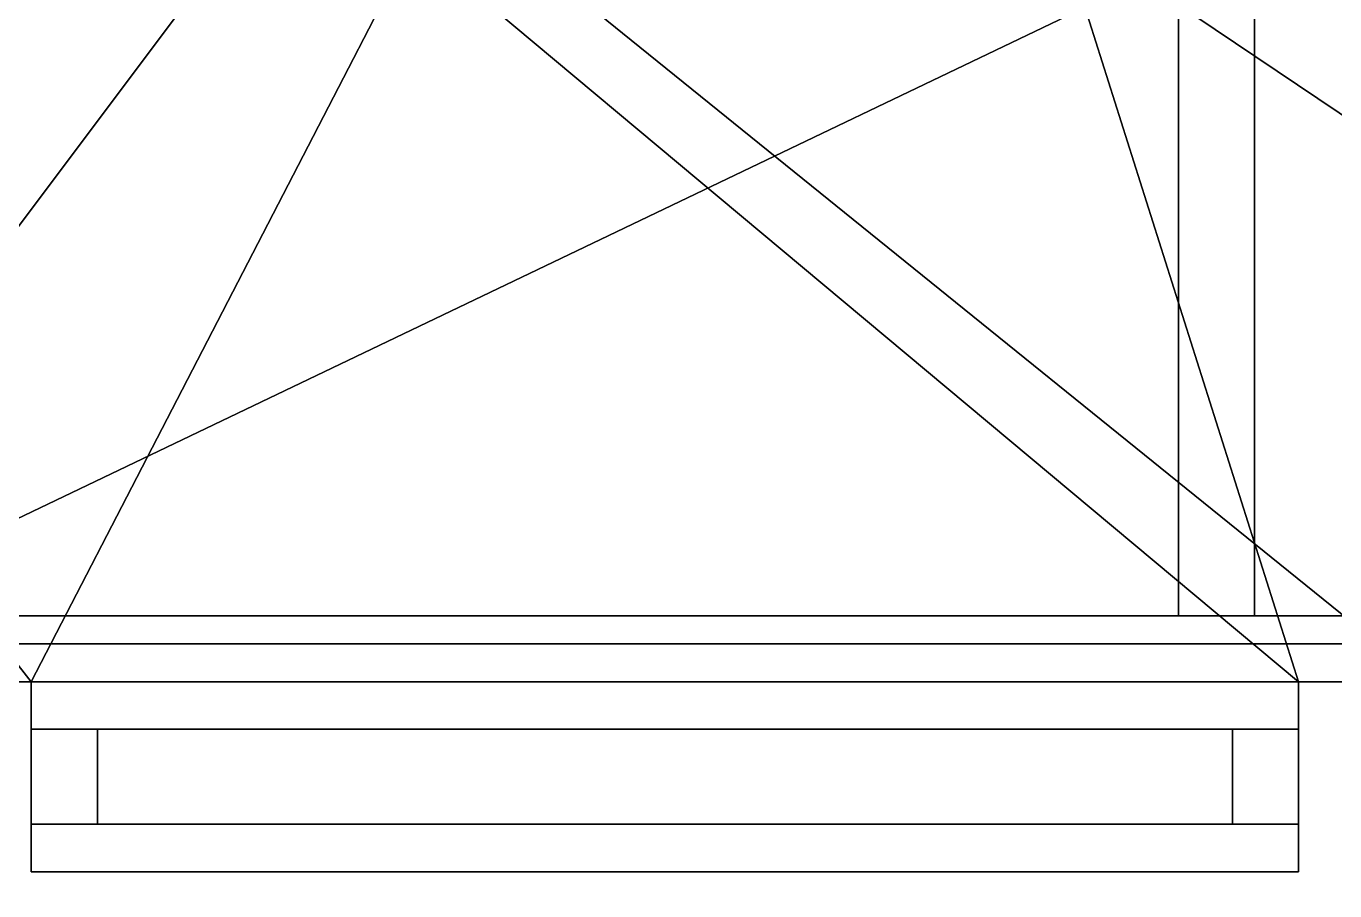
# Model space of a CAD drawing. Extents: x -7.1 to 5.5, y -11 to 12.
# Drawn here: x -3.2 to -1.479, y 5.425 to 6.563 of the extents above; entities that cross this region are included whole.
import ezdxf

# ---------------------------------------------------------------- set-up
doc = ezdxf.new("R2010")
doc.units = 0

msp = doc.modelspace()

# ---------------------------------------------------------------- linework, layer by layer
for points in [[(4.69, 9.7, 3.0953), (-3.66, 5.7, 3.0953), (-6.31, 9.7, 3.0953)], [(-6.31, 9.7, 0.0953), (-3.66, 5.7, 0.0953), (-3.1934, 5.7, 0.0953)], [(-6.31, 9.7, 0.0953), (-3.1934, 5.7, 0.0953), (-1.5267, 5.7, 0.0953)], [(-6.31, 9.7, 0.0953), (-1.5267, 5.7, 0.0953), (-1.36, 5.7, 0.0953)], [(-6.31, 9.7, 0.0953), (-0.36, 5.7, 0.0953), (0.64, 5.7, 0.0953)], [(-6.31, 9.7, 0.0953), (0.64, 5.7, 0.0953), (1.09, 5.7, 0.0953), (4.69, 9.7, 0.0953)], [(-6.31, 9.7, 0.0953), (-1.36, 5.7, 0.0953), (-0.36, 5.7, 0.0953)], [(4.69, 9.7, 3.0953), (-1.36, 5.7, 3.0953), (-3.66, 5.7, 3.0953)], [(-2.16, 7.7, 6.8953), (-3.66, 5.7, 6.8953), (-6.66, 5.7, 6.8953), (-6.66, 7.7, 6.8953)], [(-4.1267, 5.7, 3.4953), (-2.16, 7.7, 3.4953), (-6.66, 7.7, 3.4953)], [(-2.16, 7.7, 10.4953), (-3.66, 5.7, 10.4953), (-6.66, 5.7, 10.4953), (-6.66, 7.7, 10.4953)], [(-4.1267, 5.7, 7.0953), (-2.16, 7.7, 7.0953), (-6.66, 7.7, 7.0953)], [(-2.16, 7.7, 14.0953), (-3.66, 5.7, 14.0953), (-6.66, 5.7, 14.0953), (-6.66, 7.7, 14.0953)], [(-4.1267, 5.7, 10.6953), (-2.16, 7.7, 10.6953), (-6.66, 7.7, 10.6953)], [(-2.16, 7.7, 17.6953), (-3.66, 5.7, 17.6953), (-6.66, 5.7, 17.6953), (-6.66, 7.7, 17.6953)], [(-4.1267, 5.7, 14.2953), (-2.16, 7.7, 14.2953), (-6.66, 7.7, 14.2953)], [(-2.16, 7.7, 21.2953), (-3.66, 5.7, 21.2953), (-6.66, 5.7, 21.2953), (-6.66, 7.7, 21.2953)], [(-4.1267, 5.7, 17.8953), (-2.16, 7.7, 17.8953), (-6.66, 7.7, 17.8953)], [(-2.16, 7.7, 24.8953), (-3.66, 5.7, 24.8953), (-6.66, 5.7, 24.8953), (-6.66, 7.7, 24.8953)], [(-4.1267, 5.7, 21.4953), (-2.16, 7.7, 21.4953), (-6.66, 7.7, 21.4953)], [(-2.16, 7.7, 28.4953), (-3.66, 5.7, 28.4953), (-6.66, 5.7, 28.4953), (-6.66, 7.7, 28.4953)], [(-4.1267, 5.7, 25.0953), (-2.16, 7.7, 25.0953), (-6.66, 7.7, 25.0953)], [(-2.16, 7.7, 32.0953), (-3.66, 5.7, 32.0953), (-6.66, 5.7, 32.0953), (-6.66, 7.7, 32.0953)], [(-4.1267, 5.7, 28.6953), (-2.16, 7.7, 28.6953), (-6.66, 7.7, 28.6953)], [(-2.16, 7.7, 35.6953), (-3.66, 5.7, 35.6953), (-6.66, 5.7, 35.6953), (-6.66, 7.7, 35.6953)], [(-4.1267, 5.7, 32.2953), (-2.16, 7.7, 32.2953), (-6.66, 7.7, 32.2953)], [(-2.16, 7.7, 39.2953), (-3.66, 5.7, 39.2953), (-6.66, 5.7, 39.2953), (-6.66, 7.7, 39.2953)], [(-4.1267, 5.7, 35.8953), (-2.16, 7.7, 35.8953), (-6.66, 7.7, 35.8953)], [(-2.16, 7.7, 42.8953), (-3.66, 5.7, 42.8953), (-6.66, 5.7, 42.8953), (-6.66, 7.7, 42.8953)], [(-4.1267, 5.7, 39.4953), (-2.16, 7.7, 39.4953), (-6.66, 7.7, 39.4953)], [(-2.16, 7.7, 46.4953), (-3.66, 5.7, 46.4953), (-6.66, 5.7, 46.4953), (-6.66, 7.7, 46.4953)], [(-4.1267, 5.7, 43.0953), (-2.16, 7.7, 43.0953), (-6.66, 7.7, 43.0953)], [(-2.16, 7.7, 50.0953), (-3.66, 5.7, 50.0953), (-6.66, 5.7, 50.0953), (-6.66, 7.7, 50.0953)], [(-4.1267, 5.7, 46.6953), (-2.16, 7.7, 46.6953), (-6.66, 7.7, 46.6953)], [(-2.16, 7.7, 53.6953), (-3.66, 5.7, 53.6953), (-6.66, 5.7, 53.6953), (-6.66, 7.7, 53.6953)], [(-4.1267, 5.7, 50.2953), (-2.16, 7.7, 50.2953), (-6.66, 7.7, 50.2953)], [(-2.16, 7.7, 57.2953), (-3.66, 5.7, 57.2953), (-6.66, 5.7, 57.2953), (-6.66, 7.7, 57.2953)], [(-4.1267, 5.7, 53.8953), (-2.16, 7.7, 53.8953), (-6.66, 7.7, 53.8953)], [(-4.1267, 5.7, 57.4953), (-2.16, 7.7, 57.4953), (-6.66, 7.7, 57.4953)], [(-3.66, 5.7, 3.4953), (-2.16, 7.7, 3.4953), (-4.1267, 5.7, 3.4953)], [(-3.66, 5.7, 7.0953), (-2.16, 7.7, 7.0953), (-4.1267, 5.7, 7.0953)], [(-3.66, 5.7, 10.6953), (-2.16, 7.7, 10.6953), (-4.1267, 5.7, 10.6953)], [(-3.66, 5.7, 14.2953), (-2.16, 7.7, 14.2953), (-4.1267, 5.7, 14.2953)], [(-3.66, 5.7, 17.8953), (-2.16, 7.7, 17.8953), (-4.1267, 5.7, 17.8953)], [(-3.66, 5.7, 21.4953), (-2.16, 7.7, 21.4953), (-4.1267, 5.7, 21.4953)], [(-3.66, 5.7, 25.0953), (-2.16, 7.7, 25.0953), (-4.1267, 5.7, 25.0953)], [(-3.66, 5.7, 28.6953), (-2.16, 7.7, 28.6953), (-4.1267, 5.7, 28.6953)], [(-3.66, 5.7, 32.2953), (-2.16, 7.7, 32.2953), (-4.1267, 5.7, 32.2953)], [(-3.66, 5.7, 35.8953), (-2.16, 7.7, 35.8953), (-4.1267, 5.7, 35.8953)], [(-3.66, 5.7, 39.4953), (-2.16, 7.7, 39.4953), (-4.1267, 5.7, 39.4953)], [(-3.66, 5.7, 43.0953), (-2.16, 7.7, 43.0953), (-4.1267, 5.7, 43.0953)], [(-3.66, 5.7, 46.6953), (-2.16, 7.7, 46.6953), (-4.1267, 5.7, 46.6953)], [(-3.66, 5.7, 50.2953), (-2.16, 7.7, 50.2953), (-4.1267, 5.7, 50.2953)], [(-3.66, 5.7, 53.8953), (-2.16, 7.7, 53.8953), (-4.1267, 5.7, 53.8953)], [(-3.66, 5.7, 57.4953), (-2.16, 7.7, 57.4953), (-4.1267, 5.7, 57.4953)], [(-3.66, 5.7, 3.4953), (-3.1934, 5.7, 3.4953), (-2.16, 7.7, 3.4953)], [(-0.685, 5.7, 6.8953), (-3.66, 5.7, 6.8953), (-2.16, 7.7, 6.8953)], [(-3.66, 5.7, 7.0953), (-3.1934, 5.7, 7.0953), (-2.16, 7.7, 7.0953)], [(-0.685, 5.7, 10.4953), (-3.66, 5.7, 10.4953), (-2.16, 7.7, 10.4953)], [(-3.66, 5.7, 10.6953), (-3.1934, 5.7, 10.6953), (-2.16, 7.7, 10.6953)], [(-0.685, 5.7, 14.0953), (-3.66, 5.7, 14.0953), (-2.16, 7.7, 14.0953)], [(-3.66, 5.7, 14.2953), (-3.1934, 5.7, 14.2953), (-2.16, 7.7, 14.2953)], [(-0.685, 5.7, 17.6953), (-3.66, 5.7, 17.6953), (-2.16, 7.7, 17.6953)], [(-3.66, 5.7, 17.8953), (-3.1934, 5.7, 17.8953), (-2.16, 7.7, 17.8953)], [(-0.685, 5.7, 21.2953), (-3.66, 5.7, 21.2953), (-2.16, 7.7, 21.2953)], [(-3.66, 5.7, 21.4953), (-3.1934, 5.7, 21.4953), (-2.16, 7.7, 21.4953)], [(-0.685, 5.7, 24.8953), (-3.66, 5.7, 24.8953), (-2.16, 7.7, 24.8953)], [(-3.66, 5.7, 25.0953), (-3.1934, 5.7, 25.0953), (-2.16, 7.7, 25.0953)], [(-0.685, 5.7, 28.4953), (-3.66, 5.7, 28.4953), (-2.16, 7.7, 28.4953)], [(-3.66, 5.7, 28.6953), (-3.1934, 5.7, 28.6953), (-2.16, 7.7, 28.6953)], [(-0.685, 5.7, 32.0953), (-3.66, 5.7, 32.0953), (-2.16, 7.7, 32.0953)], [(-3.66, 5.7, 32.2953), (-3.1934, 5.7, 32.2953), (-2.16, 7.7, 32.2953)], [(-0.685, 5.7, 35.6953), (-3.66, 5.7, 35.6953), (-2.16, 7.7, 35.6953)], [(-3.66, 5.7, 35.8953), (-3.1934, 5.7, 35.8953), (-2.16, 7.7, 35.8953)], [(-0.685, 5.7, 39.2953), (-3.66, 5.7, 39.2953), (-2.16, 7.7, 39.2953)], [(-3.66, 5.7, 39.4953), (-3.1934, 5.7, 39.4953), (-2.16, 7.7, 39.4953)], [(-0.685, 5.7, 42.8953), (-3.66, 5.7, 42.8953), (-2.16, 7.7, 42.8953)], [(-3.66, 5.7, 43.0953), (-3.1934, 5.7, 43.0953), (-2.16, 7.7, 43.0953)], [(-0.685, 5.7, 46.4953), (-3.66, 5.7, 46.4953), (-2.16, 7.7, 46.4953)], [(-3.66, 5.7, 46.6953), (-3.1934, 5.7, 46.6953), (-2.16, 7.7, 46.6953)], [(-0.685, 5.7, 50.0953), (-3.66, 5.7, 50.0953), (-2.16, 7.7, 50.0953)], [(-3.66, 5.7, 50.2953), (-3.1934, 5.7, 50.2953), (-2.16, 7.7, 50.2953)], [(-0.685, 5.7, 53.6953), (-3.66, 5.7, 53.6953), (-2.16, 7.7, 53.6953)], [(-3.66, 5.7, 53.8953), (-3.1934, 5.7, 53.8953), (-2.16, 7.7, 53.8953)], [(-0.685, 5.7, 57.2953), (-3.66, 5.7, 57.2953), (-2.16, 7.7, 57.2953)], [(-3.66, 5.7, 57.4953), (-3.1934, 5.7, 57.4953), (-2.16, 7.7, 57.4953)], [(-1.5267, 5.7, 3.4953), (-2.16, 7.7, 3.4953), (-3.1934, 5.7, 3.4953)], [(-1.5267, 5.7, 7.0953), (-2.16, 7.7, 7.0953), (-3.1934, 5.7, 7.0953)], [(-1.5267, 5.7, 10.6953), (-2.16, 7.7, 10.6953), (-3.1934, 5.7, 10.6953)], [(-1.5267, 5.7, 14.2953), (-2.16, 7.7, 14.2953), (-3.1934, 5.7, 14.2953)], [(-1.5267, 5.7, 17.8953), (-2.16, 7.7, 17.8953), (-3.1934, 5.7, 17.8953)], [(-1.5267, 5.7, 21.4953), (-2.16, 7.7, 21.4953), (-3.1934, 5.7, 21.4953)], [(-1.5267, 5.7, 25.0953), (-2.16, 7.7, 25.0953), (-3.1934, 5.7, 25.0953)], [(-1.5267, 5.7, 28.6953), (-2.16, 7.7, 28.6953), (-3.1934, 5.7, 28.6953)], [(-1.5267, 5.7, 32.2953), (-2.16, 7.7, 32.2953), (-3.1934, 5.7, 32.2953)], [(-1.5267, 5.7, 35.8953), (-2.16, 7.7, 35.8953), (-3.1934, 5.7, 35.8953)], [(-1.5267, 5.7, 39.4953), (-2.16, 7.7, 39.4953), (-3.1934, 5.7, 39.4953)], [(-1.5267, 5.7, 43.0953), (-2.16, 7.7, 43.0953), (-3.1934, 5.7, 43.0953)], [(-1.5267, 5.7, 46.6953), (-2.16, 7.7, 46.6953), (-3.1934, 5.7, 46.6953)], [(-1.5267, 5.7, 50.2953), (-2.16, 7.7, 50.2953), (-3.1934, 5.7, 50.2953)], [(-1.5267, 5.7, 53.8953), (-2.16, 7.7, 53.8953), (-3.1934, 5.7, 53.8953)], [(-1.5267, 5.7, 57.4953), (-2.16, 7.7, 57.4953), (-3.1934, 5.7, 57.4953)], [(-1.36, 5.7, 3.4953), (0.04, 7.7, 3.4953), (-2.16, 7.7, 3.4953), (-1.5267, 5.7, 3.4953)], [(-0.685, 5.7, 6.8953), (-2.16, 7.7, 6.8953), (0.04, 7.7, 6.8953)], [(-1.36, 5.7, 7.0953), (0.04, 7.7, 7.0953), (-2.16, 7.7, 7.0953), (-1.5267, 5.7, 7.0953)], [(-0.685, 5.7, 10.4953), (-2.16, 7.7, 10.4953), (0.04, 7.7, 10.4953)], [(-1.36, 5.7, 10.6953), (0.04, 7.7, 10.6953), (-2.16, 7.7, 10.6953), (-1.5267, 5.7, 10.6953)], [(-0.685, 5.7, 14.0953), (-2.16, 7.7, 14.0953), (0.04, 7.7, 14.0953)], [(-1.36, 5.7, 14.2953), (0.04, 7.7, 14.2953), (-2.16, 7.7, 14.2953), (-1.5267, 5.7, 14.2953)], [(-0.685, 5.7, 17.6953), (-2.16, 7.7, 17.6953), (0.04, 7.7, 17.6953)], [(-1.36, 5.7, 17.8953), (0.04, 7.7, 17.8953), (-2.16, 7.7, 17.8953), (-1.5267, 5.7, 17.8953)], [(-0.685, 5.7, 21.2953), (-2.16, 7.7, 21.2953), (0.04, 7.7, 21.2953)], [(-1.36, 5.7, 21.4953), (0.04, 7.7, 21.4953), (-2.16, 7.7, 21.4953), (-1.5267, 5.7, 21.4953)], [(-0.685, 5.7, 24.8953), (-2.16, 7.7, 24.8953), (0.04, 7.7, 24.8953)], [(-1.36, 5.7, 25.0953), (0.04, 7.7, 25.0953), (-2.16, 7.7, 25.0953), (-1.5267, 5.7, 25.0953)], [(-0.685, 5.7, 28.4953), (-2.16, 7.7, 28.4953), (0.04, 7.7, 28.4953)], [(-1.36, 5.7, 28.6953), (0.04, 7.7, 28.6953), (-2.16, 7.7, 28.6953), (-1.5267, 5.7, 28.6953)], [(-0.685, 5.7, 32.0953), (-2.16, 7.7, 32.0953), (0.04, 7.7, 32.0953)], [(-1.36, 5.7, 32.2953), (0.04, 7.7, 32.2953), (-2.16, 7.7, 32.2953), (-1.5267, 5.7, 32.2953)], [(-0.685, 5.7, 35.6953), (-2.16, 7.7, 35.6953), (0.04, 7.7, 35.6953)], [(-1.36, 5.7, 35.8953), (0.04, 7.7, 35.8953), (-2.16, 7.7, 35.8953), (-1.5267, 5.7, 35.8953)], [(-0.685, 5.7, 39.2953), (-2.16, 7.7, 39.2953), (0.04, 7.7, 39.2953)], [(-1.36, 5.7, 39.4953), (0.04, 7.7, 39.4953), (-2.16, 7.7, 39.4953), (-1.5267, 5.7, 39.4953)], [(-0.685, 5.7, 42.8953), (-2.16, 7.7, 42.8953), (0.04, 7.7, 42.8953)], [(-1.36, 5.7, 43.0953), (0.04, 7.7, 43.0953), (-2.16, 7.7, 43.0953), (-1.5267, 5.7, 43.0953)], [(-0.685, 5.7, 46.4953), (-2.16, 7.7, 46.4953), (0.04, 7.7, 46.4953)], [(-1.36, 5.7, 46.6953), (0.04, 7.7, 46.6953), (-2.16, 7.7, 46.6953), (-1.5267, 5.7, 46.6953)], [(-0.685, 5.7, 50.0953), (-2.16, 7.7, 50.0953), (0.04, 7.7, 50.0953)], [(-1.36, 5.7, 50.2953), (0.04, 7.7, 50.2953), (-2.16, 7.7, 50.2953), (-1.5267, 5.7, 50.2953)], [(-0.685, 5.7, 53.6953), (-2.16, 7.7, 53.6953), (0.04, 7.7, 53.6953)], [(-1.36, 5.7, 53.8953), (0.04, 7.7, 53.8953), (-2.16, 7.7, 53.8953), (-1.5267, 5.7, 53.8953)], [(-0.685, 5.7, 57.2953), (-2.16, 7.7, 57.2953), (0.04, 7.7, 57.2953)], [(-1.36, 5.7, 57.4953), (0.04, 7.7, 57.4953), (-2.16, 7.7, 57.4953), (-1.5267, 5.7, 57.4953)], [(5.0593, 7.6131, 61.6395), (5.0593, 5.7869, 61.6395), (-6.6794, 5.7869, 61.6395), (-6.6794, 7.6131, 61.6395)], [(-6.6794, 5.7869, 61.6748), (5.0593, 5.7869, 61.6748), (5.0593, 7.6131, 61.6748), (-6.6794, 7.6131, 61.6748)], [(-1.6847, 7.6131, 61.613), (-1.6847, 5.7869, 61.613), (-1.6847, 5.7869, 61.7012), (-1.6847, 7.6131, 61.7012)], [(-1.5847, 5.7869, 61.613), (-1.6847, 5.7869, 61.613), (-1.6847, 7.6131, 61.613), (-1.5847, 7.6131, 61.613)], [(-1.5847, 7.6131, 61.7012), (-1.6847, 7.6131, 61.7012), (-1.6847, 5.7869, 61.7012), (-1.5847, 5.7869, 61.7012)], [(-1.5847, 5.7869, 61.7012), (-1.5847, 5.7869, 61.613), (-1.5847, 7.6131, 61.613), (-1.5847, 7.6131, 61.7012)], [(-6.76, 5.7, 61.7453), (5.14, 5.7, 61.7453), (5.0593, 5.7869, 61.7453), (-6.6794, 5.7869, 61.7453)], [(-6.6794, 5.7869, 61.7453), (5.0593, 5.7869, 61.7453), (5.0593, 5.7, 61.4189), (-6.66, 5.7, 61.4189)], [(5.0593, 5.7869, 61.6395), (5.0593, 5.7869, 61.6748), (-6.6794, 5.7869, 61.6748), (-6.6794, 5.7869, 61.6395)], [(-7.06, 5.75, 62.3698), (-7.06, 5.75, 62.5001), (5.44, 5.75, 62.5001), (5.44, 5.75, 62.3698)], [(-7.01, 5.7, 62.3698), (-7.06, 5.75, 62.3698), (5.44, 5.75, 62.3698), (5.39, 5.7, 62.3698)], [(5.39, 5.7, 62.5001), (5.44, 5.75, 62.5001), (-7.06, 5.75, 62.5001), (-7.01, 5.7, 62.5001)], [(5.39, 5.7, 62.6262), (-7.01, 5.7, 62.6262), (-6.2318, 5.1986, 62.6262), (4.6118, 5.1986, 62.6262)], [(5.14, 5.7, 61.7453), (-6.76, 5.7, 61.7453), (-7.01, 5.7, 62.6262), (5.39, 5.7, 62.6262)], [(-3.66, 5.7, 6.4953), (-3.1934, 5.7, 6.0453), (-3.1934, 5.7, 3.4953), (-3.66, 5.7, 3.4953)], [(-1.36, 5.7, 6.4953), (-1.5267, 5.7, 6.0453), (-3.1934, 5.7, 6.0453), (-3.66, 5.7, 6.4953)], [(-3.66, 5.7, 6.4953), (-3.66, 5.7, 6.8953), (-0.685, 5.7, 6.8953), (-1.36, 5.7, 6.4953)], [(-3.66, 5.7, 10.0953), (-3.1934, 5.7, 9.6453), (-3.1934, 5.7, 7.0953), (-3.66, 5.7, 7.0953)], [(-1.36, 5.7, 10.0953), (-1.5267, 5.7, 9.6453), (-3.1934, 5.7, 9.6453), (-3.66, 5.7, 10.0953)], [(-3.66, 5.7, 10.0953), (-3.66, 5.7, 10.4953), (-0.685, 5.7, 10.4953), (-1.36, 5.7, 10.0953)], [(-3.66, 5.7, 13.6953), (-3.1934, 5.7, 13.2453), (-3.1934, 5.7, 10.6953), (-3.66, 5.7, 10.6953)], [(-1.36, 5.7, 13.6953), (-1.5267, 5.7, 13.2453), (-3.1934, 5.7, 13.2453), (-3.66, 5.7, 13.6953)], [(-3.66, 5.7, 13.6953), (-3.66, 5.7, 14.0953), (-0.685, 5.7, 14.0953), (-1.36, 5.7, 13.6953)], [(-3.66, 5.7, 17.2953), (-3.1934, 5.7, 16.8453), (-3.1934, 5.7, 14.2953), (-3.66, 5.7, 14.2953)], [(-1.36, 5.7, 17.2953), (-1.5267, 5.7, 16.8453), (-3.1934, 5.7, 16.8453), (-3.66, 5.7, 17.2953)], [(-3.66, 5.7, 17.2953), (-3.66, 5.7, 17.6953), (-0.685, 5.7, 17.6953), (-1.36, 5.7, 17.2953)], [(-3.66, 5.7, 20.8953), (-3.1934, 5.7, 20.4453), (-3.1934, 5.7, 17.8953), (-3.66, 5.7, 17.8953)], [(-1.36, 5.7, 20.8953), (-1.5267, 5.7, 20.4453), (-3.1934, 5.7, 20.4453), (-3.66, 5.7, 20.8953)], [(-3.66, 5.7, 20.8953), (-3.66, 5.7, 21.2953), (-0.685, 5.7, 21.2953), (-1.36, 5.7, 20.8953)], [(-3.66, 5.7, 24.4953), (-3.1934, 5.7, 24.0453), (-3.1934, 5.7, 21.4953), (-3.66, 5.7, 21.4953)], [(-1.36, 5.7, 24.4953), (-1.5267, 5.7, 24.0453), (-3.1934, 5.7, 24.0453), (-3.66, 5.7, 24.4953)], [(-3.66, 5.7, 24.4953), (-3.66, 5.7, 24.8953), (-0.685, 5.7, 24.8953), (-1.36, 5.7, 24.4953)], [(-3.66, 5.7, 28.0953), (-3.1934, 5.7, 27.6453), (-3.1934, 5.7, 25.0953), (-3.66, 5.7, 25.0953)], [(-1.36, 5.7, 28.0953), (-1.5267, 5.7, 27.6453), (-3.1934, 5.7, 27.6453), (-3.66, 5.7, 28.0953)], [(-3.66, 5.7, 28.0953), (-3.66, 5.7, 28.4953), (-0.685, 5.7, 28.4953), (-1.36, 5.7, 28.0953)], [(-3.66, 5.7, 31.6953), (-3.1934, 5.7, 31.2453), (-3.1934, 5.7, 28.6953), (-3.66, 5.7, 28.6953)], [(-1.36, 5.7, 31.6953), (-1.5267, 5.7, 31.2453), (-3.1934, 5.7, 31.2453), (-3.66, 5.7, 31.6953)], [(-3.66, 5.7, 31.6953), (-3.66, 5.7, 32.0953), (-0.685, 5.7, 32.0953), (-1.36, 5.7, 31.6953)], [(-3.66, 5.7, 35.2953), (-3.1934, 5.7, 34.8453), (-3.1934, 5.7, 32.2953), (-3.66, 5.7, 32.2953)], [(-1.36, 5.7, 35.2953), (-1.5267, 5.7, 34.8453), (-3.1934, 5.7, 34.8453), (-3.66, 5.7, 35.2953)], [(-3.66, 5.7, 35.2953), (-3.66, 5.7, 35.6953), (-0.685, 5.7, 35.6953), (-1.36, 5.7, 35.2953)], [(-3.66, 5.7, 38.8953), (-3.1934, 5.7, 38.4453), (-3.1934, 5.7, 35.8953), (-3.66, 5.7, 35.8953)], [(-1.36, 5.7, 38.8953), (-1.5267, 5.7, 38.4453), (-3.1934, 5.7, 38.4453), (-3.66, 5.7, 38.8953)], [(-3.66, 5.7, 38.8953), (-3.66, 5.7, 39.2953), (-0.685, 5.7, 39.2953), (-1.36, 5.7, 38.8953)], [(-3.66, 5.7, 42.4953), (-3.1934, 5.7, 42.0453), (-3.1934, 5.7, 39.4953), (-3.66, 5.7, 39.4953)], [(-1.36, 5.7, 42.4953), (-1.5267, 5.7, 42.0453), (-3.1934, 5.7, 42.0453), (-3.66, 5.7, 42.4953)], [(-3.66, 5.7, 42.4953), (-3.66, 5.7, 42.8953), (-0.685, 5.7, 42.8953), (-1.36, 5.7, 42.4953)], [(-3.66, 5.7, 46.0953), (-3.1934, 5.7, 45.6453), (-3.1934, 5.7, 43.0953), (-3.66, 5.7, 43.0953)], [(-1.36, 5.7, 46.0953), (-1.5267, 5.7, 45.6453), (-3.1934, 5.7, 45.6453), (-3.66, 5.7, 46.0953)], [(-3.66, 5.7, 46.0953), (-3.66, 5.7, 46.4953), (-0.685, 5.7, 46.4953), (-1.36, 5.7, 46.0953)], [(-3.66, 5.7, 49.6953), (-3.1934, 5.7, 49.2453), (-3.1934, 5.7, 46.6953), (-3.66, 5.7, 46.6953)], [(-1.36, 5.7, 49.6953), (-1.5267, 5.7, 49.2453), (-3.1934, 5.7, 49.2453), (-3.66, 5.7, 49.6953)], [(-3.66, 5.7, 49.6953), (-3.66, 5.7, 50.0953), (-0.685, 5.7, 50.0953), (-1.36, 5.7, 49.6953)], [(-3.66, 5.7, 53.2953), (-3.1934, 5.7, 52.8453), (-3.1934, 5.7, 50.2953), (-3.66, 5.7, 50.2953)], [(-1.36, 5.7, 53.2953), (-1.5267, 5.7, 52.8453), (-3.1934, 5.7, 52.8453), (-3.66, 5.7, 53.2953)], [(-3.66, 5.7, 53.2953), (-3.66, 5.7, 53.6953), (-0.685, 5.7, 53.6953), (-1.36, 5.7, 53.2953)], [(-3.66, 5.7, 56.8953), (-3.1934, 5.7, 56.4453), (-3.1934, 5.7, 53.8953), (-3.66, 5.7, 53.8953)], [(-1.36, 5.7, 56.8953), (-1.5267, 5.7, 56.4453), (-3.1934, 5.7, 56.4453), (-3.66, 5.7, 56.8953)], [(-3.66, 5.7, 56.8953), (-3.66, 5.7, 57.2953), (-0.685, 5.7, 57.2953), (-1.36, 5.7, 56.8953)], [(-1.36, 5.7, 3.0953), (-1.5267, 5.7, 2.6453), (-3.1934, 5.7, 2.6453), (-3.66, 5.7, 3.0953)], [(-3.66, 5.7, 3.0953), (-3.1934, 5.7, 2.6453), (-3.1934, 5.7, 0.0953), (-3.66, 5.7, 0.0953)], [(-3.66, 5.7, 60.4953), (-3.1934, 5.7, 60.0453), (-3.1934, 5.7, 57.4953), (-3.66, 5.7, 57.4953)], [(-1.36, 5.7, 60.4953), (-1.5267, 5.7, 60.0453), (-3.1934, 5.7, 60.0453), (-3.66, 5.7, 60.4953)], [(-3.66, 5.7, 60.4953), (-3.66, 5.7, 61.4189), (-0.685, 5.7, 61.4189), (-1.36, 5.7, 60.4953)], [(-3.1934, 5.7, 6.0453), (-1.5267, 5.7, 6.0453), (-1.5267, 5.45, 6.0453), (-3.1934, 5.45, 6.0453)], [(-3.1934, 5.7, 3.4953), (-3.1934, 5.7, 6.0453), (-3.1934, 5.45, 6.0453), (-3.1934, 5.45, 3.4953)], [(-1.5267, 5.7, 3.4953), (-3.1934, 5.7, 3.4953), (-3.1934, 5.45, 3.4953), (-1.5267, 5.45, 3.4953)], [(-3.1934, 5.7, 9.6453), (-1.5267, 5.7, 9.6453), (-1.5267, 5.45, 9.6453), (-3.1934, 5.45, 9.6453)], [(-3.1934, 5.7, 7.0953), (-3.1934, 5.7, 9.6453), (-3.1934, 5.45, 9.6453), (-3.1934, 5.45, 7.0953)], [(-1.5267, 5.7, 7.0953), (-3.1934, 5.7, 7.0953), (-3.1934, 5.45, 7.0953), (-1.5267, 5.45, 7.0953)], [(-3.1934, 5.7, 13.2453), (-1.5267, 5.7, 13.2453), (-1.5267, 5.45, 13.2453), (-3.1934, 5.45, 13.2453)], [(-3.1934, 5.7, 10.6953), (-3.1934, 5.7, 13.2453), (-3.1934, 5.45, 13.2453), (-3.1934, 5.45, 10.6953)], [(-1.5267, 5.7, 10.6953), (-3.1934, 5.7, 10.6953), (-3.1934, 5.45, 10.6953), (-1.5267, 5.45, 10.6953)], [(-3.1934, 5.7, 16.8453), (-1.5267, 5.7, 16.8453), (-1.5267, 5.45, 16.8453), (-3.1934, 5.45, 16.8453)], [(-3.1934, 5.7, 14.2953), (-3.1934, 5.7, 16.8453), (-3.1934, 5.45, 16.8453), (-3.1934, 5.45, 14.2953)], [(-1.5267, 5.7, 14.2953), (-3.1934, 5.7, 14.2953), (-3.1934, 5.45, 14.2953), (-1.5267, 5.45, 14.2953)], [(-3.1934, 5.7, 20.4453), (-1.5267, 5.7, 20.4453), (-1.5267, 5.45, 20.4453), (-3.1934, 5.45, 20.4453)], [(-3.1934, 5.7, 17.8953), (-3.1934, 5.7, 20.4453), (-3.1934, 5.45, 20.4453), (-3.1934, 5.45, 17.8953)], [(-1.5267, 5.7, 17.8953), (-3.1934, 5.7, 17.8953), (-3.1934, 5.45, 17.8953), (-1.5267, 5.45, 17.8953)], [(-3.1934, 5.7, 24.0453), (-1.5267, 5.7, 24.0453), (-1.5267, 5.45, 24.0453), (-3.1934, 5.45, 24.0453)], [(-3.1934, 5.7, 21.4953), (-3.1934, 5.7, 24.0453), (-3.1934, 5.45, 24.0453), (-3.1934, 5.45, 21.4953)], [(-1.5267, 5.7, 21.4953), (-3.1934, 5.7, 21.4953), (-3.1934, 5.45, 21.4953), (-1.5267, 5.45, 21.4953)], [(-3.1934, 5.7, 27.6453), (-1.5267, 5.7, 27.6453), (-1.5267, 5.45, 27.6453), (-3.1934, 5.45, 27.6453)], [(-3.1934, 5.7, 25.0953), (-3.1934, 5.7, 27.6453), (-3.1934, 5.45, 27.6453), (-3.1934, 5.45, 25.0953)], [(-1.5267, 5.7, 25.0953), (-3.1934, 5.7, 25.0953), (-3.1934, 5.45, 25.0953), (-1.5267, 5.45, 25.0953)], [(-3.1934, 5.7, 31.2453), (-1.5267, 5.7, 31.2453), (-1.5267, 5.45, 31.2453), (-3.1934, 5.45, 31.2453)], [(-3.1934, 5.7, 28.6953), (-3.1934, 5.7, 31.2453), (-3.1934, 5.45, 31.2453), (-3.1934, 5.45, 28.6953)], [(-1.5267, 5.7, 28.6953), (-3.1934, 5.7, 28.6953), (-3.1934, 5.45, 28.6953), (-1.5267, 5.45, 28.6953)], [(-3.1934, 5.7, 34.8453), (-1.5267, 5.7, 34.8453), (-1.5267, 5.45, 34.8453), (-3.1934, 5.45, 34.8453)], [(-3.1934, 5.7, 32.2953), (-3.1934, 5.7, 34.8453), (-3.1934, 5.45, 34.8453), (-3.1934, 5.45, 32.2953)], [(-1.5267, 5.7, 32.2953), (-3.1934, 5.7, 32.2953), (-3.1934, 5.45, 32.2953), (-1.5267, 5.45, 32.2953)], [(-3.1934, 5.7, 38.4453), (-1.5267, 5.7, 38.4453), (-1.5267, 5.45, 38.4453), (-3.1934, 5.45, 38.4453)], [(-3.1934, 5.7, 35.8953), (-3.1934, 5.7, 38.4453), (-3.1934, 5.45, 38.4453), (-3.1934, 5.45, 35.8953)], [(-1.5267, 5.7, 35.8953), (-3.1934, 5.7, 35.8953), (-3.1934, 5.45, 35.8953), (-1.5267, 5.45, 35.8953)], [(-3.1934, 5.7, 42.0453), (-1.5267, 5.7, 42.0453), (-1.5267, 5.45, 42.0453), (-3.1934, 5.45, 42.0453)], [(-3.1934, 5.7, 39.4953), (-3.1934, 5.7, 42.0453), (-3.1934, 5.45, 42.0453), (-3.1934, 5.45, 39.4953)], [(-1.5267, 5.7, 39.4953), (-3.1934, 5.7, 39.4953), (-3.1934, 5.45, 39.4953), (-1.5267, 5.45, 39.4953)], [(-3.1934, 5.7, 45.6453), (-1.5267, 5.7, 45.6453), (-1.5267, 5.45, 45.6453), (-3.1934, 5.45, 45.6453)], [(-3.1934, 5.7, 43.0953), (-3.1934, 5.7, 45.6453), (-3.1934, 5.45, 45.6453), (-3.1934, 5.45, 43.0953)], [(-1.5267, 5.7, 43.0953), (-3.1934, 5.7, 43.0953), (-3.1934, 5.45, 43.0953), (-1.5267, 5.45, 43.0953)], [(-3.1934, 5.7, 49.2453), (-1.5267, 5.7, 49.2453), (-1.5267, 5.45, 49.2453), (-3.1934, 5.45, 49.2453)], [(-3.1934, 5.7, 46.6953), (-3.1934, 5.7, 49.2453), (-3.1934, 5.45, 49.2453), (-3.1934, 5.45, 46.6953)], [(-1.5267, 5.7, 46.6953), (-3.1934, 5.7, 46.6953), (-3.1934, 5.45, 46.6953), (-1.5267, 5.45, 46.6953)], [(-3.1934, 5.7, 52.8453), (-1.5267, 5.7, 52.8453), (-1.5267, 5.45, 52.8453), (-3.1934, 5.45, 52.8453)], [(-3.1934, 5.7, 50.2953), (-3.1934, 5.7, 52.8453), (-3.1934, 5.45, 52.8453), (-3.1934, 5.45, 50.2953)], [(-1.5267, 5.7, 50.2953), (-3.1934, 5.7, 50.2953), (-3.1934, 5.45, 50.2953), (-1.5267, 5.45, 50.2953)], [(-3.1934, 5.7, 56.4453), (-1.5267, 5.7, 56.4453), (-1.5267, 5.45, 56.4453), (-3.1934, 5.45, 56.4453)], [(-3.1934, 5.7, 53.8953), (-3.1934, 5.7, 56.4453), (-3.1934, 5.45, 56.4453), (-3.1934, 5.45, 53.8953)], [(-1.5267, 5.7, 53.8953), (-3.1934, 5.7, 53.8953), (-3.1934, 5.45, 53.8953), (-1.5267, 5.45, 53.8953)], [(-1.5267, 5.7, 0.0953), (-3.1934, 5.7, 0.0953), (-3.1934, 5.45, 0.0953), (-1.5267, 5.45, 0.0953)], [(-3.1934, 5.7, 0.0953), (-3.1934, 5.7, 2.6453), (-3.1934, 5.45, 2.6453), (-3.1934, 5.45, 0.0953)], [(-3.1934, 5.7, 2.6453), (-1.5267, 5.7, 2.6453), (-1.5267, 5.45, 2.6453), (-3.1934, 5.45, 2.6453)], [(-3.1934, 5.7, 60.0453), (-1.5267, 5.7, 60.0453), (-1.5267, 5.45, 60.0453), (-3.1934, 5.45, 60.0453)], [(-3.1934, 5.7, 57.4953), (-3.1934, 5.7, 60.0453), (-3.1934, 5.45, 60.0453), (-3.1934, 5.45, 57.4953)], [(-1.5267, 5.7, 57.4953), (-3.1934, 5.7, 57.4953), (-3.1934, 5.45, 57.4953), (-1.5267, 5.45, 57.4953)], [(-1.36, 5.7, 3.4953), (-1.5267, 5.7, 3.4953), (-1.5267, 5.7, 6.0453), (-1.36, 5.7, 6.4953)], [(-1.5267, 5.7, 6.0453), (-1.5267, 5.7, 3.4953), (-1.5267, 5.45, 3.4953), (-1.5267, 5.45, 6.0453)], [(-1.36, 5.7, 7.0953), (-1.5267, 5.7, 7.0953), (-1.5267, 5.7, 9.6453), (-1.36, 5.7, 10.0953)], [(-1.5267, 5.7, 9.6453), (-1.5267, 5.7, 7.0953), (-1.5267, 5.45, 7.0953), (-1.5267, 5.45, 9.6453)], [(-1.36, 5.7, 10.6953), (-1.5267, 5.7, 10.6953), (-1.5267, 5.7, 13.2453), (-1.36, 5.7, 13.6953)], [(-1.5267, 5.7, 13.2453), (-1.5267, 5.7, 10.6953), (-1.5267, 5.45, 10.6953), (-1.5267, 5.45, 13.2453)], [(-1.36, 5.7, 14.2953), (-1.5267, 5.7, 14.2953), (-1.5267, 5.7, 16.8453), (-1.36, 5.7, 17.2953)], [(-1.5267, 5.7, 16.8453), (-1.5267, 5.7, 14.2953), (-1.5267, 5.45, 14.2953), (-1.5267, 5.45, 16.8453)], [(-1.36, 5.7, 17.8953), (-1.5267, 5.7, 17.8953), (-1.5267, 5.7, 20.4453), (-1.36, 5.7, 20.8953)], [(-1.5267, 5.7, 20.4453), (-1.5267, 5.7, 17.8953), (-1.5267, 5.45, 17.8953), (-1.5267, 5.45, 20.4453)], [(-1.36, 5.7, 21.4953), (-1.5267, 5.7, 21.4953), (-1.5267, 5.7, 24.0453), (-1.36, 5.7, 24.4953)], [(-1.5267, 5.7, 24.0453), (-1.5267, 5.7, 21.4953), (-1.5267, 5.45, 21.4953), (-1.5267, 5.45, 24.0453)], [(-1.36, 5.7, 25.0953), (-1.5267, 5.7, 25.0953), (-1.5267, 5.7, 27.6453), (-1.36, 5.7, 28.0953)], [(-1.5267, 5.7, 27.6453), (-1.5267, 5.7, 25.0953), (-1.5267, 5.45, 25.0953), (-1.5267, 5.45, 27.6453)], [(-1.36, 5.7, 28.6953), (-1.5267, 5.7, 28.6953), (-1.5267, 5.7, 31.2453), (-1.36, 5.7, 31.6953)], [(-1.5267, 5.7, 31.2453), (-1.5267, 5.7, 28.6953), (-1.5267, 5.45, 28.6953), (-1.5267, 5.45, 31.2453)], [(-1.36, 5.7, 32.2953), (-1.5267, 5.7, 32.2953), (-1.5267, 5.7, 34.8453), (-1.36, 5.7, 35.2953)], [(-1.5267, 5.7, 34.8453), (-1.5267, 5.7, 32.2953), (-1.5267, 5.45, 32.2953), (-1.5267, 5.45, 34.8453)], [(-1.36, 5.7, 35.8953), (-1.5267, 5.7, 35.8953), (-1.5267, 5.7, 38.4453), (-1.36, 5.7, 38.8953)], [(-1.5267, 5.7, 38.4453), (-1.5267, 5.7, 35.8953), (-1.5267, 5.45, 35.8953), (-1.5267, 5.45, 38.4453)], [(-1.36, 5.7, 39.4953), (-1.5267, 5.7, 39.4953), (-1.5267, 5.7, 42.0453), (-1.36, 5.7, 42.4953)], [(-1.5267, 5.7, 42.0453), (-1.5267, 5.7, 39.4953), (-1.5267, 5.45, 39.4953), (-1.5267, 5.45, 42.0453)], [(-1.36, 5.7, 43.0953), (-1.5267, 5.7, 43.0953), (-1.5267, 5.7, 45.6453), (-1.36, 5.7, 46.0953)], [(-1.5267, 5.7, 45.6453), (-1.5267, 5.7, 43.0953), (-1.5267, 5.45, 43.0953), (-1.5267, 5.45, 45.6453)], [(-1.36, 5.7, 46.6953), (-1.5267, 5.7, 46.6953), (-1.5267, 5.7, 49.2453), (-1.36, 5.7, 49.6953)], [(-1.5267, 5.7, 49.2453), (-1.5267, 5.7, 46.6953), (-1.5267, 5.45, 46.6953), (-1.5267, 5.45, 49.2453)], [(-1.36, 5.7, 50.2953), (-1.5267, 5.7, 50.2953), (-1.5267, 5.7, 52.8453), (-1.36, 5.7, 53.2953)], [(-1.5267, 5.7, 52.8453), (-1.5267, 5.7, 50.2953), (-1.5267, 5.45, 50.2953), (-1.5267, 5.45, 52.8453)], [(-1.36, 5.7, 53.8953), (-1.5267, 5.7, 53.8953), (-1.5267, 5.7, 56.4453), (-1.36, 5.7, 56.8953)], [(-1.5267, 5.7, 56.4453), (-1.5267, 5.7, 53.8953), (-1.5267, 5.45, 53.8953), (-1.5267, 5.45, 56.4453)], [(-1.5267, 5.7, 2.6453), (-1.5267, 5.7, 0.0953), (-1.5267, 5.45, 0.0953), (-1.5267, 5.45, 2.6453)], [(-1.36, 5.7, 0.0953), (-1.5267, 5.7, 0.0953), (-1.5267, 5.7, 2.6453), (-1.36, 5.7, 3.0953)], [(-1.36, 5.7, 57.4953), (-1.5267, 5.7, 57.4953), (-1.5267, 5.7, 60.0453), (-1.36, 5.7, 60.4953)], [(-1.5267, 5.7, 60.0453), (-1.5267, 5.7, 57.4953), (-1.5267, 5.45, 57.4953), (-1.5267, 5.45, 60.0453)], [(-1.5267, 5.6375, 6.0453), (-1.6137, 5.6375, 5.9583), (-3.1064, 5.6375, 5.9583), (-3.1934, 5.6375, 6.0453)], [(-3.1934, 5.6375, 6.0453), (-3.1064, 5.6375, 5.9583), (-3.1064, 5.6375, 3.4953), (-3.1934, 5.6375, 3.4953)], [(-1.5267, 5.6375, 9.6453), (-1.6137, 5.6375, 9.5583), (-3.1064, 5.6375, 9.5583), (-3.1934, 5.6375, 9.6453)], [(-3.1934, 5.6375, 9.6453), (-3.1064, 5.6375, 9.5583), (-3.1064, 5.6375, 7.0953), (-3.1934, 5.6375, 7.0953)], [(-1.5267, 5.6375, 13.2453), (-1.6137, 5.6375, 13.1583), (-3.1064, 5.6375, 13.1583), (-3.1934, 5.6375, 13.2453)], [(-3.1934, 5.6375, 13.2453), (-3.1064, 5.6375, 13.1583), (-3.1064, 5.6375, 10.6953), (-3.1934, 5.6375, 10.6953)], [(-1.5267, 5.6375, 16.8453), (-1.6137, 5.6375, 16.7583), (-3.1064, 5.6375, 16.7583), (-3.1934, 5.6375, 16.8453)], [(-3.1934, 5.6375, 16.8453), (-3.1064, 5.6375, 16.7583), (-3.1064, 5.6375, 14.2953), (-3.1934, 5.6375, 14.2953)], [(-1.5267, 5.6375, 20.4453), (-1.6137, 5.6375, 20.3583), (-3.1064, 5.6375, 20.3583), (-3.1934, 5.6375, 20.4453)], [(-3.1934, 5.6375, 20.4453), (-3.1064, 5.6375, 20.3583), (-3.1064, 5.6375, 17.8953), (-3.1934, 5.6375, 17.8953)], [(-1.5267, 5.6375, 24.0453), (-1.6137, 5.6375, 23.9583), (-3.1064, 5.6375, 23.9583), (-3.1934, 5.6375, 24.0453)], [(-3.1934, 5.6375, 24.0453), (-3.1064, 5.6375, 23.9583), (-3.1064, 5.6375, 21.4953), (-3.1934, 5.6375, 21.4953)], [(-1.5267, 5.6375, 27.6453), (-1.6137, 5.6375, 27.5583), (-3.1064, 5.6375, 27.5583), (-3.1934, 5.6375, 27.6453)], [(-3.1934, 5.6375, 27.6453), (-3.1064, 5.6375, 27.5583), (-3.1064, 5.6375, 25.0953), (-3.1934, 5.6375, 25.0953)], [(-1.5267, 5.6375, 31.2453), (-1.6137, 5.6375, 31.1583), (-3.1064, 5.6375, 31.1583), (-3.1934, 5.6375, 31.2453)], [(-3.1934, 5.6375, 31.2453), (-3.1064, 5.6375, 31.1583), (-3.1064, 5.6375, 28.6953), (-3.1934, 5.6375, 28.6953)], [(-1.5267, 5.6375, 34.8453), (-1.6137, 5.6375, 34.7583), (-3.1064, 5.6375, 34.7583), (-3.1934, 5.6375, 34.8453)], [(-3.1934, 5.6375, 34.8453), (-3.1064, 5.6375, 34.7583), (-3.1064, 5.6375, 32.2953), (-3.1934, 5.6375, 32.2953)], [(-1.5267, 5.6375, 38.4453), (-1.6137, 5.6375, 38.3583), (-3.1064, 5.6375, 38.3583), (-3.1934, 5.6375, 38.4453)], [(-3.1934, 5.6375, 38.4453), (-3.1064, 5.6375, 38.3583), (-3.1064, 5.6375, 35.8953), (-3.1934, 5.6375, 35.8953)], [(-1.5267, 5.6375, 42.0453), (-1.6137, 5.6375, 41.9583), (-3.1064, 5.6375, 41.9583), (-3.1934, 5.6375, 42.0453)], [(-3.1934, 5.6375, 42.0453), (-3.1064, 5.6375, 41.9583), (-3.1064, 5.6375, 39.4953), (-3.1934, 5.6375, 39.4953)], [(-1.5267, 5.6375, 45.6453), (-1.6137, 5.6375, 45.5583), (-3.1064, 5.6375, 45.5583), (-3.1934, 5.6375, 45.6453)], [(-3.1934, 5.6375, 45.6453), (-3.1064, 5.6375, 45.5583), (-3.1064, 5.6375, 43.0953), (-3.1934, 5.6375, 43.0953)], [(-1.5267, 5.6375, 49.2453), (-1.6137, 5.6375, 49.1583), (-3.1064, 5.6375, 49.1583), (-3.1934, 5.6375, 49.2453)], [(-3.1934, 5.6375, 49.2453), (-3.1064, 5.6375, 49.1583), (-3.1064, 5.6375, 46.6953), (-3.1934, 5.6375, 46.6953)], [(-1.5267, 5.6375, 52.8453), (-1.6137, 5.6375, 52.7583), (-3.1064, 5.6375, 52.7583), (-3.1934, 5.6375, 52.8453)], [(-3.1934, 5.6375, 52.8453), (-3.1064, 5.6375, 52.7583), (-3.1064, 5.6375, 50.2953), (-3.1934, 5.6375, 50.2953)], [(-1.5267, 5.6375, 56.4453), (-1.6137, 5.6375, 56.3583), (-3.1064, 5.6375, 56.3583), (-3.1934, 5.6375, 56.4453)], [(-3.1934, 5.6375, 56.4453), (-3.1064, 5.6375, 56.3583), (-3.1064, 5.6375, 53.8953), (-3.1934, 5.6375, 53.8953)], [(-1.5267, 5.6375, 2.6453), (-1.6137, 5.6375, 2.5583), (-3.1064, 5.6375, 2.5583), (-3.1934, 5.6375, 2.6453)], [(-3.1934, 5.6375, 2.6453), (-3.1064, 5.6375, 2.5583), (-3.1064, 5.6375, 0.0953), (-3.1934, 5.6375, 0.0953)], [(-1.5267, 5.6375, 60.0453), (-1.6137, 5.6375, 59.9583), (-3.1064, 5.6375, 59.9583), (-3.1934, 5.6375, 60.0453)], [(-3.1934, 5.6375, 60.0453), (-3.1064, 5.6375, 59.9583), (-3.1064, 5.6375, 57.4953), (-3.1934, 5.6375, 57.4953)], [(-3.1064, 5.6375, 3.4953), (-3.1064, 5.6375, 5.9583), (-3.1064, 5.5125, 5.9583), (-3.1064, 5.5125, 3.4953)], [(-3.1064, 5.6375, 5.9583), (-1.6137, 5.6375, 5.9583), (-1.6137, 5.5125, 5.9583), (-3.1064, 5.5125, 5.9583)], [(-3.1064, 5.6375, 7.0953), (-3.1064, 5.6375, 9.5583), (-3.1064, 5.5125, 9.5583), (-3.1064, 5.5125, 7.0953)], [(-3.1064, 5.6375, 9.5583), (-1.6137, 5.6375, 9.5583), (-1.6137, 5.5125, 9.5583), (-3.1064, 5.5125, 9.5583)], [(-3.1064, 5.6375, 10.6953), (-3.1064, 5.6375, 13.1583), (-3.1064, 5.5125, 13.1583), (-3.1064, 5.5125, 10.6953)], [(-3.1064, 5.6375, 13.1583), (-1.6137, 5.6375, 13.1583), (-1.6137, 5.5125, 13.1583), (-3.1064, 5.5125, 13.1583)], [(-3.1064, 5.6375, 14.2953), (-3.1064, 5.6375, 16.7583), (-3.1064, 5.5125, 16.7583), (-3.1064, 5.5125, 14.2953)], [(-3.1064, 5.6375, 16.7583), (-1.6137, 5.6375, 16.7583), (-1.6137, 5.5125, 16.7583), (-3.1064, 5.5125, 16.7583)], [(-3.1064, 5.6375, 17.8953), (-3.1064, 5.6375, 20.3583), (-3.1064, 5.5125, 20.3583), (-3.1064, 5.5125, 17.8953)], [(-3.1064, 5.6375, 20.3583), (-1.6137, 5.6375, 20.3583), (-1.6137, 5.5125, 20.3583), (-3.1064, 5.5125, 20.3583)], [(-3.1064, 5.6375, 21.4953), (-3.1064, 5.6375, 23.9583), (-3.1064, 5.5125, 23.9583), (-3.1064, 5.5125, 21.4953)], [(-3.1064, 5.6375, 23.9583), (-1.6137, 5.6375, 23.9583), (-1.6137, 5.5125, 23.9583), (-3.1064, 5.5125, 23.9583)], [(-3.1064, 5.6375, 25.0953), (-3.1064, 5.6375, 27.5583), (-3.1064, 5.5125, 27.5583), (-3.1064, 5.5125, 25.0953)], [(-3.1064, 5.6375, 27.5583), (-1.6137, 5.6375, 27.5583), (-1.6137, 5.5125, 27.5583), (-3.1064, 5.5125, 27.5583)], [(-3.1064, 5.6375, 28.6953), (-3.1064, 5.6375, 31.1583), (-3.1064, 5.5125, 31.1583), (-3.1064, 5.5125, 28.6953)], [(-3.1064, 5.6375, 31.1583), (-1.6137, 5.6375, 31.1583), (-1.6137, 5.5125, 31.1583), (-3.1064, 5.5125, 31.1583)], [(-3.1064, 5.6375, 32.2953), (-3.1064, 5.6375, 34.7583), (-3.1064, 5.5125, 34.7583), (-3.1064, 5.5125, 32.2953)], [(-3.1064, 5.6375, 34.7583), (-1.6137, 5.6375, 34.7583), (-1.6137, 5.5125, 34.7583), (-3.1064, 5.5125, 34.7583)], [(-3.1064, 5.6375, 35.8953), (-3.1064, 5.6375, 38.3583), (-3.1064, 5.5125, 38.3583), (-3.1064, 5.5125, 35.8953)], [(-3.1064, 5.6375, 38.3583), (-1.6137, 5.6375, 38.3583), (-1.6137, 5.5125, 38.3583), (-3.1064, 5.5125, 38.3583)], [(-3.1064, 5.6375, 39.4953), (-3.1064, 5.6375, 41.9583), (-3.1064, 5.5125, 41.9583), (-3.1064, 5.5125, 39.4953)], [(-3.1064, 5.6375, 41.9583), (-1.6137, 5.6375, 41.9583), (-1.6137, 5.5125, 41.9583), (-3.1064, 5.5125, 41.9583)], [(-3.1064, 5.6375, 43.0953), (-3.1064, 5.6375, 45.5583), (-3.1064, 5.5125, 45.5583), (-3.1064, 5.5125, 43.0953)], [(-3.1064, 5.6375, 45.5583), (-1.6137, 5.6375, 45.5583), (-1.6137, 5.5125, 45.5583), (-3.1064, 5.5125, 45.5583)], [(-3.1064, 5.6375, 46.6953), (-3.1064, 5.6375, 49.1583), (-3.1064, 5.5125, 49.1583), (-3.1064, 5.5125, 46.6953)], [(-3.1064, 5.6375, 49.1583), (-1.6137, 5.6375, 49.1583), (-1.6137, 5.5125, 49.1583), (-3.1064, 5.5125, 49.1583)], [(-3.1064, 5.6375, 50.2953), (-3.1064, 5.6375, 52.7583), (-3.1064, 5.5125, 52.7583), (-3.1064, 5.5125, 50.2953)], [(-3.1064, 5.6375, 52.7583), (-1.6137, 5.6375, 52.7583), (-1.6137, 5.5125, 52.7583), (-3.1064, 5.5125, 52.7583)], [(-3.1064, 5.6375, 53.8953), (-3.1064, 5.6375, 56.3583), (-3.1064, 5.5125, 56.3583), (-3.1064, 5.5125, 53.8953)], [(-3.1064, 5.6375, 56.3583), (-1.6137, 5.6375, 56.3583), (-1.6137, 5.5125, 56.3583), (-3.1064, 5.5125, 56.3583)], [(-3.1064, 5.6375, 0.0953), (-3.1064, 5.6375, 2.5583), (-3.1064, 5.5125, 2.5583), (-3.1064, 5.5125, 0.0953)], [(-3.1064, 5.6375, 2.5583), (-1.6137, 5.6375, 2.5583), (-1.6137, 5.5125, 2.5583), (-3.1064, 5.5125, 2.5583)], [(-3.1064, 5.6375, 57.4953), (-3.1064, 5.6375, 59.9583), (-3.1064, 5.5125, 59.9583), (-3.1064, 5.5125, 57.4953)], [(-3.1064, 5.6375, 59.9583), (-1.6137, 5.6375, 59.9583), (-1.6137, 5.5125, 59.9583), (-3.1064, 5.5125, 59.9583)], [(-1.6137, 5.6375, 5.9583), (-1.6137, 5.6375, 3.4953), (-1.6137, 5.5125, 3.4953), (-1.6137, 5.5125, 5.9583)], [(-1.5267, 5.6375, 3.4953), (-1.6137, 5.6375, 3.4953), (-1.6137, 5.6375, 5.9583), (-1.5267, 5.6375, 6.0453)], [(-1.6137, 5.6375, 9.5583), (-1.6137, 5.6375, 7.0953), (-1.6137, 5.5125, 7.0953), (-1.6137, 5.5125, 9.5583)], [(-1.5267, 5.6375, 7.0953), (-1.6137, 5.6375, 7.0953), (-1.6137, 5.6375, 9.5583), (-1.5267, 5.6375, 9.6453)], [(-1.6137, 5.6375, 13.1583), (-1.6137, 5.6375, 10.6953), (-1.6137, 5.5125, 10.6953), (-1.6137, 5.5125, 13.1583)], [(-1.5267, 5.6375, 10.6953), (-1.6137, 5.6375, 10.6953), (-1.6137, 5.6375, 13.1583), (-1.5267, 5.6375, 13.2453)], [(-1.6137, 5.6375, 16.7583), (-1.6137, 5.6375, 14.2953), (-1.6137, 5.5125, 14.2953), (-1.6137, 5.5125, 16.7583)], [(-1.5267, 5.6375, 14.2953), (-1.6137, 5.6375, 14.2953), (-1.6137, 5.6375, 16.7583), (-1.5267, 5.6375, 16.8453)], [(-1.6137, 5.6375, 20.3583), (-1.6137, 5.6375, 17.8953), (-1.6137, 5.5125, 17.8953), (-1.6137, 5.5125, 20.3583)], [(-1.5267, 5.6375, 17.8953), (-1.6137, 5.6375, 17.8953), (-1.6137, 5.6375, 20.3583), (-1.5267, 5.6375, 20.4453)], [(-1.6137, 5.6375, 23.9583), (-1.6137, 5.6375, 21.4953), (-1.6137, 5.5125, 21.4953), (-1.6137, 5.5125, 23.9583)], [(-1.5267, 5.6375, 21.4953), (-1.6137, 5.6375, 21.4953), (-1.6137, 5.6375, 23.9583), (-1.5267, 5.6375, 24.0453)], [(-1.6137, 5.6375, 27.5583), (-1.6137, 5.6375, 25.0953), (-1.6137, 5.5125, 25.0953), (-1.6137, 5.5125, 27.5583)], [(-1.5267, 5.6375, 25.0953), (-1.6137, 5.6375, 25.0953), (-1.6137, 5.6375, 27.5583), (-1.5267, 5.6375, 27.6453)], [(-1.6137, 5.6375, 31.1583), (-1.6137, 5.6375, 28.6953), (-1.6137, 5.5125, 28.6953), (-1.6137, 5.5125, 31.1583)], [(-1.5267, 5.6375, 28.6953), (-1.6137, 5.6375, 28.6953), (-1.6137, 5.6375, 31.1583), (-1.5267, 5.6375, 31.2453)], [(-1.6137, 5.6375, 34.7583), (-1.6137, 5.6375, 32.2953), (-1.6137, 5.5125, 32.2953), (-1.6137, 5.5125, 34.7583)], [(-1.5267, 5.6375, 32.2953), (-1.6137, 5.6375, 32.2953), (-1.6137, 5.6375, 34.7583), (-1.5267, 5.6375, 34.8453)], [(-1.6137, 5.6375, 38.3583), (-1.6137, 5.6375, 35.8953), (-1.6137, 5.5125, 35.8953), (-1.6137, 5.5125, 38.3583)], [(-1.5267, 5.6375, 35.8953), (-1.6137, 5.6375, 35.8953), (-1.6137, 5.6375, 38.3583), (-1.5267, 5.6375, 38.4453)], [(-1.6137, 5.6375, 41.9583), (-1.6137, 5.6375, 39.4953), (-1.6137, 5.5125, 39.4953), (-1.6137, 5.5125, 41.9583)], [(-1.5267, 5.6375, 39.4953), (-1.6137, 5.6375, 39.4953), (-1.6137, 5.6375, 41.9583), (-1.5267, 5.6375, 42.0453)], [(-1.6137, 5.6375, 45.5583), (-1.6137, 5.6375, 43.0953), (-1.6137, 5.5125, 43.0953), (-1.6137, 5.5125, 45.5583)], [(-1.5267, 5.6375, 43.0953), (-1.6137, 5.6375, 43.0953), (-1.6137, 5.6375, 45.5583), (-1.5267, 5.6375, 45.6453)], [(-1.6137, 5.6375, 49.1583), (-1.6137, 5.6375, 46.6953), (-1.6137, 5.5125, 46.6953), (-1.6137, 5.5125, 49.1583)], [(-1.5267, 5.6375, 46.6953), (-1.6137, 5.6375, 46.6953), (-1.6137, 5.6375, 49.1583), (-1.5267, 5.6375, 49.2453)], [(-1.6137, 5.6375, 52.7583), (-1.6137, 5.6375, 50.2953), (-1.6137, 5.5125, 50.2953), (-1.6137, 5.5125, 52.7583)], [(-1.5267, 5.6375, 50.2953), (-1.6137, 5.6375, 50.2953), (-1.6137, 5.6375, 52.7583), (-1.5267, 5.6375, 52.8453)], [(-1.6137, 5.6375, 56.3583), (-1.6137, 5.6375, 53.8953), (-1.6137, 5.5125, 53.8953), (-1.6137, 5.5125, 56.3583)], [(-1.5267, 5.6375, 53.8953), (-1.6137, 5.6375, 53.8953), (-1.6137, 5.6375, 56.3583), (-1.5267, 5.6375, 56.4453)], [(-1.6137, 5.6375, 2.5583), (-1.6137, 5.6375, 0.0953), (-1.6137, 5.5125, 0.0953), (-1.6137, 5.5125, 2.5583)], [(-1.5267, 5.6375, 0.0953), (-1.6137, 5.6375, 0.0953), (-1.6137, 5.6375, 2.5583), (-1.5267, 5.6375, 2.6453)], [(-1.6137, 5.6375, 59.9583), (-1.6137, 5.6375, 57.4953), (-1.6137, 5.5125, 57.4953), (-1.6137, 5.5125, 59.9583)], [(-1.5267, 5.6375, 57.4953), (-1.6137, 5.6375, 57.4953), (-1.6137, 5.6375, 59.9583), (-1.5267, 5.6375, 60.0453)], [(-3.1934, 5.5125, 3.4953), (-3.1064, 5.5125, 3.4953), (-3.1064, 5.5125, 5.9583), (-3.1934, 5.5125, 6.0453)], [(-3.1934, 5.5125, 6.0453), (-3.1064, 5.5125, 5.9583), (-1.6137, 5.5125, 5.9583), (-1.5267, 5.5125, 6.0453)], [(-3.1934, 5.5125, 7.0953), (-3.1064, 5.5125, 7.0953), (-3.1064, 5.5125, 9.5583), (-3.1934, 5.5125, 9.6453)], [(-3.1934, 5.5125, 9.6453), (-3.1064, 5.5125, 9.5583), (-1.6137, 5.5125, 9.5583), (-1.5267, 5.5125, 9.6453)], [(-3.1934, 5.5125, 10.6953), (-3.1064, 5.5125, 10.6953), (-3.1064, 5.5125, 13.1583), (-3.1934, 5.5125, 13.2453)], [(-3.1934, 5.5125, 13.2453), (-3.1064, 5.5125, 13.1583), (-1.6137, 5.5125, 13.1583), (-1.5267, 5.5125, 13.2453)], [(-3.1934, 5.5125, 14.2953), (-3.1064, 5.5125, 14.2953), (-3.1064, 5.5125, 16.7583), (-3.1934, 5.5125, 16.8453)], [(-3.1934, 5.5125, 16.8453), (-3.1064, 5.5125, 16.7583), (-1.6137, 5.5125, 16.7583), (-1.5267, 5.5125, 16.8453)], [(-3.1934, 5.5125, 17.8953), (-3.1064, 5.5125, 17.8953), (-3.1064, 5.5125, 20.3583), (-3.1934, 5.5125, 20.4453)], [(-3.1934, 5.5125, 20.4453), (-3.1064, 5.5125, 20.3583), (-1.6137, 5.5125, 20.3583), (-1.5267, 5.5125, 20.4453)], [(-3.1934, 5.5125, 21.4953), (-3.1064, 5.5125, 21.4953), (-3.1064, 5.5125, 23.9583), (-3.1934, 5.5125, 24.0453)], [(-3.1934, 5.5125, 24.0453), (-3.1064, 5.5125, 23.9583), (-1.6137, 5.5125, 23.9583), (-1.5267, 5.5125, 24.0453)], [(-3.1934, 5.5125, 25.0953), (-3.1064, 5.5125, 25.0953), (-3.1064, 5.5125, 27.5583), (-3.1934, 5.5125, 27.6453)], [(-3.1934, 5.5125, 27.6453), (-3.1064, 5.5125, 27.5583), (-1.6137, 5.5125, 27.5583), (-1.5267, 5.5125, 27.6453)], [(-3.1934, 5.5125, 28.6953), (-3.1064, 5.5125, 28.6953), (-3.1064, 5.5125, 31.1583), (-3.1934, 5.5125, 31.2453)], [(-3.1934, 5.5125, 31.2453), (-3.1064, 5.5125, 31.1583), (-1.6137, 5.5125, 31.1583), (-1.5267, 5.5125, 31.2453)], [(-3.1934, 5.5125, 32.2953), (-3.1064, 5.5125, 32.2953), (-3.1064, 5.5125, 34.7583), (-3.1934, 5.5125, 34.8453)], [(-3.1934, 5.5125, 34.8453), (-3.1064, 5.5125, 34.7583), (-1.6137, 5.5125, 34.7583), (-1.5267, 5.5125, 34.8453)], [(-3.1934, 5.5125, 35.8953), (-3.1064, 5.5125, 35.8953), (-3.1064, 5.5125, 38.3583), (-3.1934, 5.5125, 38.4453)], [(-3.1934, 5.5125, 38.4453), (-3.1064, 5.5125, 38.3583), (-1.6137, 5.5125, 38.3583), (-1.5267, 5.5125, 38.4453)], [(-3.1934, 5.5125, 39.4953), (-3.1064, 5.5125, 39.4953), (-3.1064, 5.5125, 41.9583), (-3.1934, 5.5125, 42.0453)], [(-3.1934, 5.5125, 42.0453), (-3.1064, 5.5125, 41.9583), (-1.6137, 5.5125, 41.9583), (-1.5267, 5.5125, 42.0453)], [(-3.1934, 5.5125, 43.0953), (-3.1064, 5.5125, 43.0953), (-3.1064, 5.5125, 45.5583), (-3.1934, 5.5125, 45.6453)], [(-3.1934, 5.5125, 45.6453), (-3.1064, 5.5125, 45.5583), (-1.6137, 5.5125, 45.5583), (-1.5267, 5.5125, 45.6453)], [(-3.1934, 5.5125, 46.6953), (-3.1064, 5.5125, 46.6953), (-3.1064, 5.5125, 49.1583), (-3.1934, 5.5125, 49.2453)], [(-3.1934, 5.5125, 49.2453), (-3.1064, 5.5125, 49.1583), (-1.6137, 5.5125, 49.1583), (-1.5267, 5.5125, 49.2453)], [(-3.1934, 5.5125, 50.2953), (-3.1064, 5.5125, 50.2953), (-3.1064, 5.5125, 52.7583), (-3.1934, 5.5125, 52.8453)], [(-3.1934, 5.5125, 52.8453), (-3.1064, 5.5125, 52.7583), (-1.6137, 5.5125, 52.7583), (-1.5267, 5.5125, 52.8453)], [(-3.1934, 5.5125, 53.8953), (-3.1064, 5.5125, 53.8953), (-3.1064, 5.5125, 56.3583), (-3.1934, 5.5125, 56.4453)], [(-3.1934, 5.5125, 56.4453), (-3.1064, 5.5125, 56.3583), (-1.6137, 5.5125, 56.3583), (-1.5267, 5.5125, 56.4453)], [(-3.1934, 5.5125, 0.0953), (-3.1064, 5.5125, 0.0953), (-3.1064, 5.5125, 2.5583), (-3.1934, 5.5125, 2.6453)], [(-3.1934, 5.5125, 2.6453), (-3.1064, 5.5125, 2.5583), (-1.6137, 5.5125, 2.5583), (-1.5267, 5.5125, 2.6453)], [(-3.1934, 5.5125, 57.4953), (-3.1064, 5.5125, 57.4953), (-3.1064, 5.5125, 59.9583), (-3.1934, 5.5125, 60.0453)], [(-3.1934, 5.5125, 60.0453), (-3.1064, 5.5125, 59.9583), (-1.6137, 5.5125, 59.9583), (-1.5267, 5.5125, 60.0453)], [(-1.5267, 5.5125, 6.0453), (-1.6137, 5.5125, 5.9583), (-1.6137, 5.5125, 3.4953), (-1.5267, 5.5125, 3.4953)], [(-1.5267, 5.5125, 9.6453), (-1.6137, 5.5125, 9.5583), (-1.6137, 5.5125, 7.0953), (-1.5267, 5.5125, 7.0953)], [(-1.5267, 5.5125, 13.2453), (-1.6137, 5.5125, 13.1583), (-1.6137, 5.5125, 10.6953), (-1.5267, 5.5125, 10.6953)], [(-1.5267, 5.5125, 16.8453), (-1.6137, 5.5125, 16.7583), (-1.6137, 5.5125, 14.2953), (-1.5267, 5.5125, 14.2953)], [(-1.5267, 5.5125, 20.4453), (-1.6137, 5.5125, 20.3583), (-1.6137, 5.5125, 17.8953), (-1.5267, 5.5125, 17.8953)], [(-1.5267, 5.5125, 24.0453), (-1.6137, 5.5125, 23.9583), (-1.6137, 5.5125, 21.4953), (-1.5267, 5.5125, 21.4953)], [(-1.5267, 5.5125, 27.6453), (-1.6137, 5.5125, 27.5583), (-1.6137, 5.5125, 25.0953), (-1.5267, 5.5125, 25.0953)], [(-1.5267, 5.5125, 31.2453), (-1.6137, 5.5125, 31.1583), (-1.6137, 5.5125, 28.6953), (-1.5267, 5.5125, 28.6953)], [(-1.5267, 5.5125, 34.8453), (-1.6137, 5.5125, 34.7583), (-1.6137, 5.5125, 32.2953), (-1.5267, 5.5125, 32.2953)], [(-1.5267, 5.5125, 38.4453), (-1.6137, 5.5125, 38.3583), (-1.6137, 5.5125, 35.8953), (-1.5267, 5.5125, 35.8953)], [(-1.5267, 5.5125, 42.0453), (-1.6137, 5.5125, 41.9583), (-1.6137, 5.5125, 39.4953), (-1.5267, 5.5125, 39.4953)], [(-1.5267, 5.5125, 45.6453), (-1.6137, 5.5125, 45.5583), (-1.6137, 5.5125, 43.0953), (-1.5267, 5.5125, 43.0953)], [(-1.5267, 5.5125, 49.2453), (-1.6137, 5.5125, 49.1583), (-1.6137, 5.5125, 46.6953), (-1.5267, 5.5125, 46.6953)], [(-1.5267, 5.5125, 52.8453), (-1.6137, 5.5125, 52.7583), (-1.6137, 5.5125, 50.2953), (-1.5267, 5.5125, 50.2953)], [(-1.5267, 5.5125, 56.4453), (-1.6137, 5.5125, 56.3583), (-1.6137, 5.5125, 53.8953), (-1.5267, 5.5125, 53.8953)], [(-1.5267, 5.5125, 2.6453), (-1.6137, 5.5125, 2.5583), (-1.6137, 5.5125, 0.0953), (-1.5267, 5.5125, 0.0953)], [(-1.5267, 5.5125, 60.0453), (-1.6137, 5.5125, 59.9583), (-1.6137, 5.5125, 57.4953), (-1.5267, 5.5125, 57.4953)]]:
    msp.add_3dface(points)

doc.saveas('drawing.dxf')
